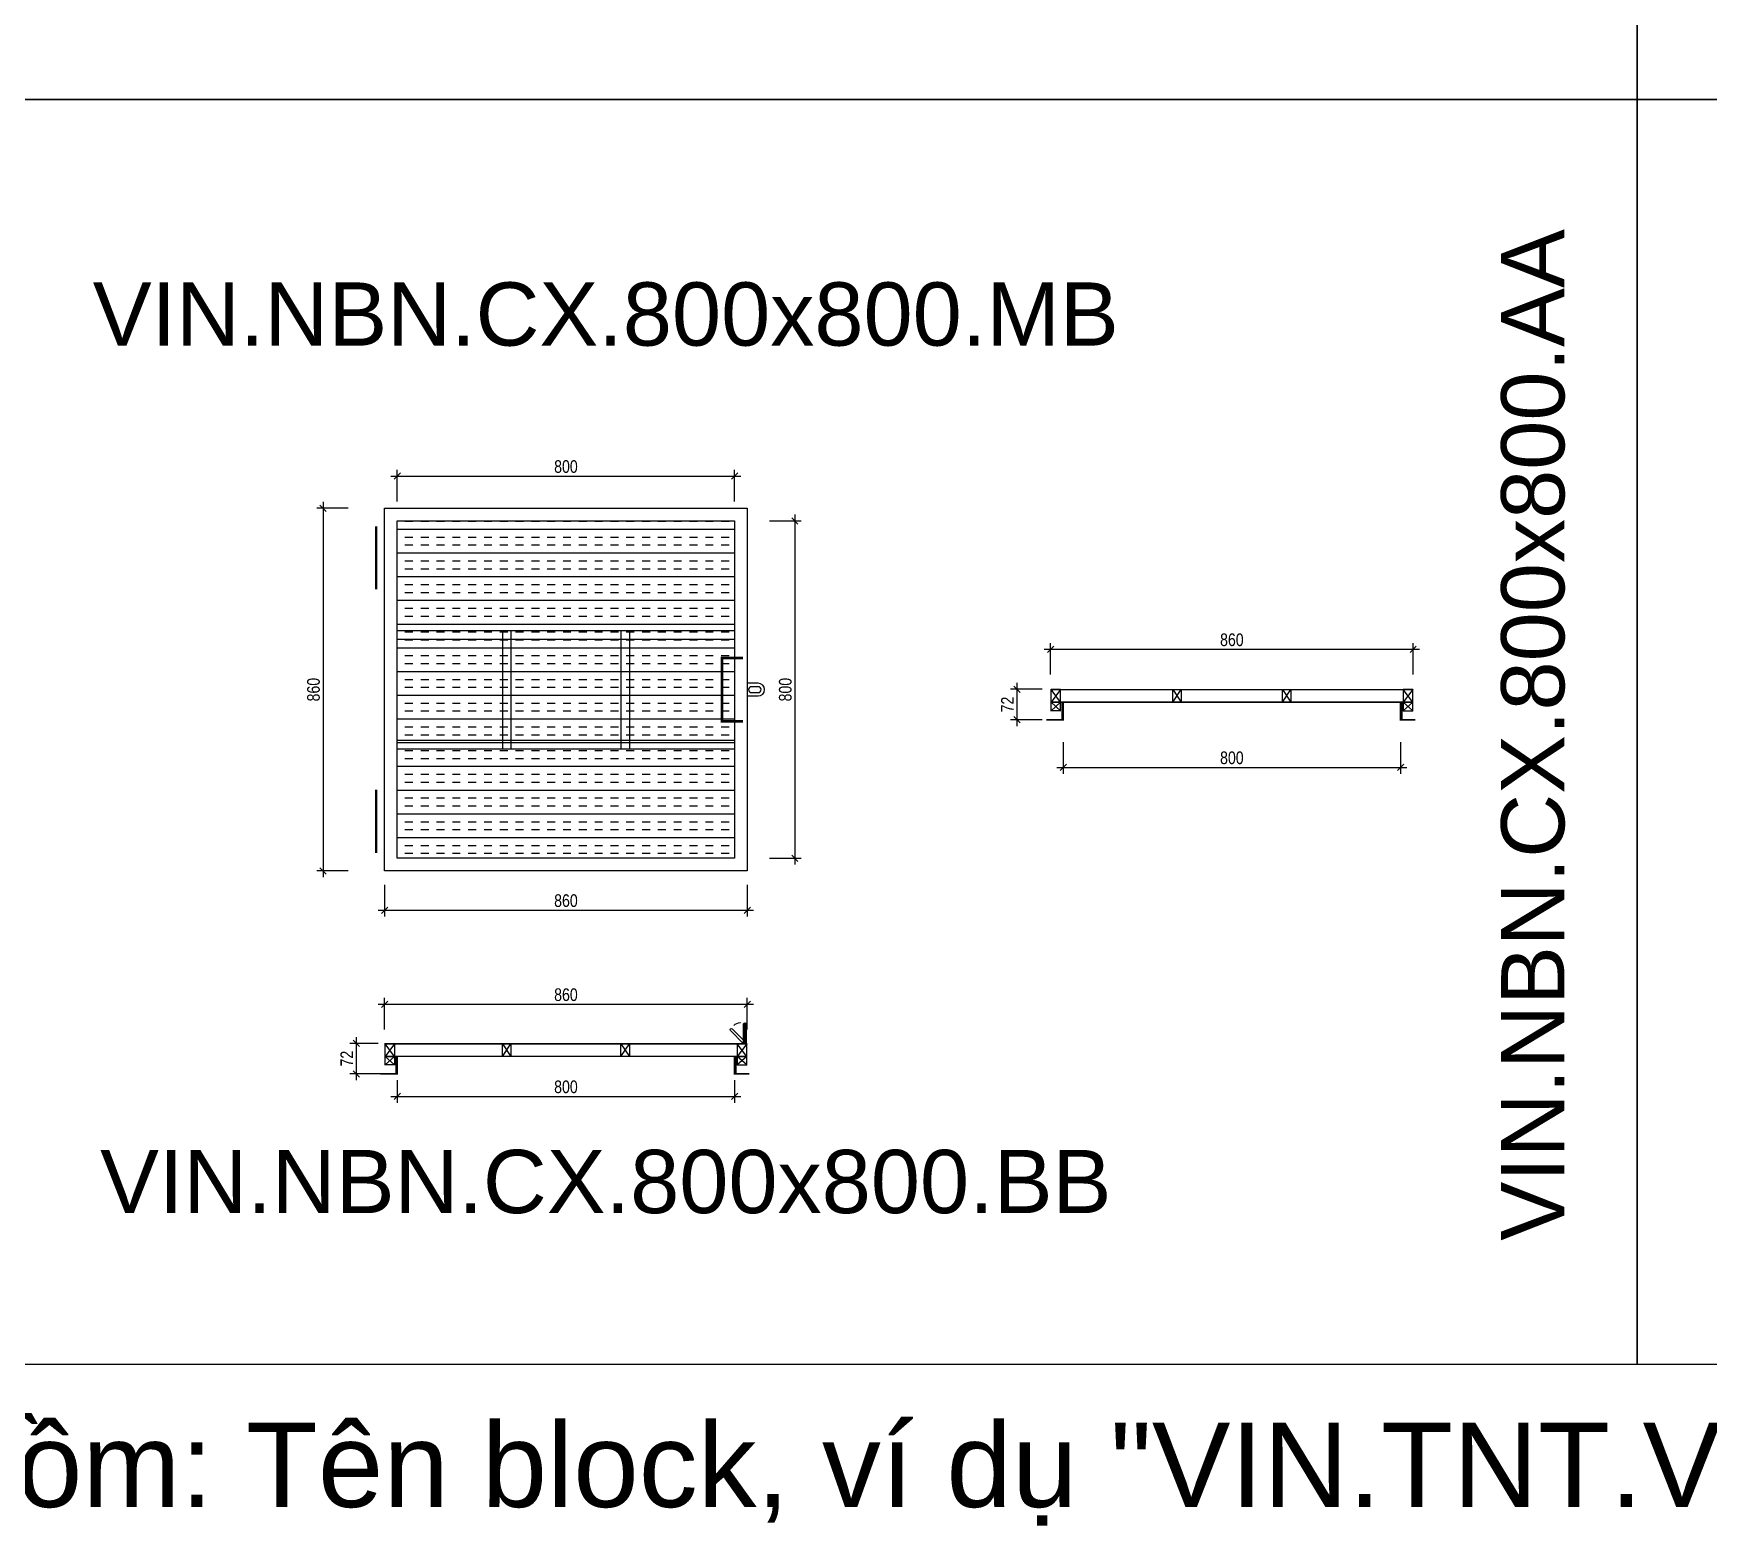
# Model space of a CAD drawing. Header units: feet. Extents: x 0 to 46220, y -100 to 29800.
# Drawn here: x 6196 to 10169, y 17894 to 21449 of the extents above; entities that cross this region are included whole.
import ezdxf
from ezdxf.enums import TextEntityAlignment as Align

# ---------------------------------------------------------------- set-up
doc = ezdxf.new("R2010")
doc.units = ezdxf.units.FT
doc.header["$MEASUREMENT"] = 0
doc.layers.get('Defpoints').update_dxf_attribs({"color": 8})
for name, color, linetype in [('1', 1, 'Continuous'), ('VHG-140', 140, 'Continuous'), ('VHG-150', 150, 'Continuous'), ('VHG-Dim', 140, 'Continuous'), ('VHG-Nap1', 4, 'Continuous'), ('VHG-Nap2', 125, 'Continuous'), ('VHG-Nap3', 251, 'Continuous'), ('VHG-Text', 7, 'Continuous'), ('VHG-Thep', 1, 'Continuous')]:
    doc.layers.add(name, color=color, linetype=linetype)
doc.styles.add('VHG-Unicode.Bold', font='arial.ttf', dxfattribs={"width": 0.8})
doc.styles.add('VHG-Unicode.Regular', font='arial.ttf', dxfattribs={"width": 0.8})
doc.dimstyles.new('VHG1-15', dxfattribs={"dimscale": 150, "dimtxt": 0.2, "dimasz": 0.1, "dimexe": 0.1, "dimexo": 0.1, "dimgap": 0.05, "dimtad": 1, "dimdec": 0, "dimzin": 0, "dimdsep": 46, "dimtxsty": 'VHG-Unicode.Regular', "dimblk": 'OBLIQUE', "dimcen": 0.1, "dimdle": 0.1, "dimclrd": 140, "dimclre": 140, "dimclrt": 7, "dimaunit": 1, "dimadec": 3, "dimazin": 0, "dimtfac": 1, "dimtdec": 0, "dimtix": 1, "dimtofl": 0, "dimtmove": 0, "dimatfit": 3, "dimldrblk": 'DOTSMALL', "dimfxl": 0.4, "dimfxlon": 1, "dimtolj": 1, "dimtzin": 0, "dimarcsym": 0})

# ---------------------------------------------------------------- blocks, each defined once
blk = doc.blocks.new('_Oblique')
at = {"layer": 'VHG-Dim', "linetype": 'ByBlock', "lineweight": -2}
blk.add_line((-0.5, -0.5), (0.5, 0.5), dxfattribs=at)
blk = doc.blocks.new('*D397')
at = {"layer": 'Defpoints', "color": 0, "transparency": 16777216}
for p in [(7859.1, 20399), (7059.1, 20292.6, 0), (7859.1, 20292.6, 0)]:
    blk.add_point(p, dxfattribs=at)
at = {"layer": 'VHG-Dim', "color": 140, "lineweight": -2, "transparency": 16777216}
for p, q in [((7044.1, 20399), (7874.1, 20399)), ((7059.1, 20339), (7059.1, 20414)), ((7859.1, 20339), (7859.1, 20414))]:
    blk.add_line(p, q, dxfattribs=at)
at = {"layer": 'VHG-Dim', "color": 140, "lineweight": -2, "transparency": 16777216, "xscale": 15, "yscale": 15, "zscale": 15, "rotation": 180}
blk.add_blockref('_Oblique', (7059.1, 20399), dxfattribs=at)
at = {"layer": 'VHG-Dim', "color": 140, "lineweight": -2, "transparency": 16777216, "xscale": 15, "yscale": 15, "zscale": 15}
blk.add_blockref('_Oblique', (7859.1, 20399), dxfattribs=at)
at = {"layer": 'VHG-Dim', "color": 7, "transparency": 16777216, "insert": (7459.1, 20421.5), "char_height": 30, "attachment_point": 5, "style": 'VHG-Unicode.Regular'}
blk.add_mtext('\\A1;800', dxfattribs=at)
blk = doc.blocks.new('_DotSmall')
at = {"layer": 'VHG-Thep', "linetype": 'ByBlock', "const_width": 0.5}
blk.add_lwpolyline([(-0.0625, 0, 1), (0.0625, 0, 1)], format="xyb", close=True, dxfattribs=at)
blk = doc.blocks.new('VIN.NBN.CX.800x800.MB')
at = {"layer": 'VHG-Nap2'}
h = blk.add_hatch(dxfattribs=at)
h.set_pattern_fill('INSUL', color=256, scale=150)
h.set_pattern_definition([(0, (16302.25, -4926.8), (0, 56.25), []), (0, (16302.25, -4908.05), (0, 56.25), [18.75, -18.75]), (0, (16302.25, -4889.3), (0, 56.25), [18.75, -18.75])])
h.paths.add_polyline_path([(-400, 400), (400, 400), (400, -400), (-400, -400)])
at = {"layer": 'VHG-Nap1', "elevation": 0}
for points in [[(-430, 430), (430, 430), (430, -430), (-430, -430)], [(-400, 400), (400, 400), (400, -400), (-400, -400)]]:
    blk.add_lwpolyline(points, close=True, dxfattribs=at)
at = {"layer": 'VHG-Nap1', "const_width": 6, "elevation": 0}
for points in [[(-450, 387.5), (-450, 237.5)], [(420, 75), (370, 75), (370, -75), (420, -75)], [(-450, -387.5), (-450, -237.5)]]:
    blk.add_lwpolyline(points, dxfattribs=at)
at = {"layer": 'VHG-Nap1', "elevation": 0}
for points in [[(-400, 140), (400, 140)], [(-400, 120), (400, 120)], [(-150.5, 140), (-150.5, -140)], [(-130.5, 140), (-130.5, -140)], [(130.5, 140), (130.5, -140)], [(150.5, 140), (150.5, -140)], [(-400, -120), (400, -120)], [(-400, -140), (400, -140)]]:
    blk.add_lwpolyline(points, dxfattribs=at)
blk.add_lwpolyline([(430, -15), (456, -15, 1), (456, 15), (430, 15)], format="xyb", dxfattribs=at)
blk.add_lwpolyline([(440, -7), (456, -7, 1), (456, 7), (440, 7, 1)], format="xyb", close=True, dxfattribs=at)
blk = doc.blocks.new('VIN.NBN.CX.800x800.BB')
at = {"layer": 'VHG-Nap1'}
h = blk.add_hatch(color=256, dxfattribs=at)
h.dxf.hatch_style = 1
h.paths.add_polyline_path([(421.5, 1), (427.5, 1), (427.5, 47, 0.414214), (424.5, 50, 0.414214), (421.5, 47)])
for p, q in [((429, -30), (406.5, 0)), ((429, 0), (406.5, -30)), ((-406.5, -30), (-429, 0)), ((-406.5, 0), (-429, -30))]:
    blk.add_line(p, q, dxfattribs=at)
for points, format in [([(416.8, 50.3, 0, 0.8, 0), (414.1, 50.4, 0, 8.84, 0)], "xyseb"), ([(421.5, 47, -1), (427.5, 47), (427.5, 0)], "xyb"), ([(421.5, 0), (421.5, 47, -0.414214)], "xyb"), ([(390.4, 31.1, -1), (394.6, 35.4), (427.5, 2.5)], "xyb"), ([(421.5, 0), (390.4, 31.1, -0.414214)], "xyb")]:
    blk.add_lwpolyline(points, format=format, dxfattribs=at)
at = {"layer": 'VHG-Nap1', "const_width": 1}
blk.add_lwpolyline([(430, 1), (-430, 1), (-430, -51), (-405.5, -51), (-405.5, -31), (405.5, -31), (405.5, -51), (430, -51)], close=True, dxfattribs=at)
at = {"layer": 'VHG-Nap1'}
for points in [[(-429, 0), (429, 0)], [(429, 0), (406.5, 0)], [(406.5, 0), (406.5, -50), (429, -50), (429, 0)], [(-406.5, 0), (-429, 0)], [(-406.5, 0), (-406.5, -50), (-429, -50), (-429, 0)], [(-429, -30), (-406.5, -50)], [(-429, -50), (-406.5, -30)], [(-429, -30), (-406.5, -30)], [(429, -30), (-429, -30)], [(-150.5, 0), (-130.5, -30)], [(-150.5, -30), (-130.5, 0)], [(130.5, 0), (150.5, -30)], [(130.5, -30), (150.5, 0)], [(429, -30), (406.5, -50)], [(429, -50), (406.5, -30)], [(406.5, -30), (429, -30)]]:
    blk.add_lwpolyline(points, dxfattribs=at)
for points, const_width in [([(-400, -31.5), (-400, -71.5), (-440, -71.5)], 4), ([(-402.8, -31), (-402.8, -71)], 3), ([(400, -31.5), (400, -71.5), (435, -71.5)], 4), ([(403.6, -31), (403.6, -71)], 3)]:
    blk.add_lwpolyline(points, dxfattribs=dict(at, const_width=const_width))
for points in [[(-150.5, 0), (-130.5, 0), (-130.5, -30), (-150.5, -30)], [(130.5, 0), (150.5, 0), (150.5, -30), (130.5, -30)]]:
    blk.add_lwpolyline(points, close=True, dxfattribs=at)
at = {"layer": 'VHG-Nap3'}
blk.add_lwpolyline([(398, 43.4, -0.188152), (414.1, 50.4, -3.350776)], format="xyb", dxfattribs=at)
blk = doc.blocks.new('VIN.NBN.CX.800x800.AA')
at = {"layer": 'VHG-Nap1'}
for p, q in [((429, -30), (406.5, 0)), ((429, 0), (406.5, -30)), ((406.5, 0), (406.5, -50)), ((-406.5, -30), (-429, 0)), ((-406.5, 0), (-429, -30))]:
    blk.add_line(p, q, dxfattribs=at)
at = {"layer": 'VHG-Nap1', "const_width": 1}
blk.add_lwpolyline([(430, 1), (-430, 1), (-430, -51), (-405.5, -51), (-405.5, -31), (405.5, -31), (405.5, -51), (430, -51)], close=True, dxfattribs=at)
at = {"layer": 'VHG-Nap1'}
for points in [[(-429, -50), (-429, 0), (429, 0)], [(429, -50), (429, 0), (406.5, 0)], [(-406.5, -50), (-406.5, 0), (-429, 0)], [(-429, -30), (-406.5, -50)], [(-429, -50), (-406.5, -30)], [(-429, -30), (-406.5, -30)], [(429, -30), (-429, -30)], [(-140, 0), (-120, -30)], [(-140, -30), (-120, 0)], [(120, 0), (140, -30)], [(120, -30), (140, 0)], [(429, -30), (406.5, -50)], [(429, -50), (406.5, -30)], [(406.5, -30), (429, -30)], [(-406.5, -50), (-429, -50)], [(406.5, -50), (429, -50)]]:
    blk.add_lwpolyline(points, dxfattribs=at)
for points, const_width in [([(-400, -31.5), (-400, -71.5), (-440, -71.5)], 4), ([(-402.8, -31), (-402.8, -71)], 3), ([(400, -31.5), (400, -71.5), (435, -71.5)], 4), ([(403.6, -31), (403.6, -71)], 3)]:
    blk.add_lwpolyline(points, dxfattribs=dict(at, const_width=const_width))
for points in [[(-140, 0), (-120, 0), (-120, -30), (-140, -30)], [(120, 0), (140, 0), (140, -30), (120, -30)]]:
    blk.add_lwpolyline(points, close=True, dxfattribs=at)
blk = doc.blocks.new('*D399')
at = {"layer": 'Defpoints', "color": 0, "transparency": 16777216}
for p in [(7059.1, 18981.3, 0), (7859.1, 18981.3, 0), (7859.1, 18928)]:
    blk.add_point(p, dxfattribs=at)
at = {"layer": 'VHG-Dim', "color": 140, "lineweight": -2, "transparency": 16777216}
for p, q in [((7059.1, 18966.3), (7059.1, 18913)), ((7859.1, 18966.3), (7859.1, 18913)), ((7044.1, 18928), (7874.1, 18928))]:
    blk.add_line(p, q, dxfattribs=at)
at = {"layer": 'VHG-Dim', "color": 140, "lineweight": -2, "transparency": 16777216, "xscale": 15, "yscale": 15, "zscale": 15, "rotation": 180}
blk.add_blockref('_Oblique', (7059.1, 18928), dxfattribs=at)
at = {"layer": 'VHG-Dim', "color": 140, "lineweight": -2, "transparency": 16777216, "xscale": 15, "yscale": 15, "zscale": 15}
blk.add_blockref('_Oblique', (7859.1, 18928), dxfattribs=at)
at = {"layer": 'VHG-Dim', "color": 7, "transparency": 16777216, "insert": (7459.1, 18950.5), "char_height": 30, "attachment_point": 5, "style": 'VHG-Unicode.Regular'}
blk.add_mtext('\\A1;800', dxfattribs=at)
blk = doc.blocks.new('*D337')
at = {"layer": 'Defpoints', "color": 0, "transparency": 16777216}
for p in [(7859.1, 20292.6, 0), (7859.1, 19492.6, 0), (8002, 19492.6)]:
    blk.add_point(p, dxfattribs=at)
at = {"layer": 'VHG-Dim', "color": 140, "lineweight": -2, "transparency": 16777216}
for p, q in [((8002, 20307.6), (8002, 19477.6)), ((7942, 20292.6), (8017, 20292.6)), ((7942, 19492.6), (8017, 19492.6))]:
    blk.add_line(p, q, dxfattribs=at)
at = {"layer": 'VHG-Dim', "color": 140, "lineweight": -2, "transparency": 16777216, "xscale": 15, "yscale": 15, "zscale": 15}
for p, rotation in [((8002, 20292.6), 90), ((8002, 19492.6), 270)]:
    blk.add_blockref('_Oblique', p, dxfattribs=dict(at, rotation=rotation))
at = {"layer": 'VHG-Dim', "color": 7, "transparency": 16777216, "insert": (7979.5, 19892.6), "char_height": 30, "attachment_point": 5, "rotation": 90, "style": 'VHG-Unicode.Regular'}
blk.add_mtext('\\A1;800', dxfattribs=at)
blk = doc.blocks.new('*D338')
at = {"layer": 'Defpoints', "color": 0, "transparency": 16777216}
for p in [(7029.1, 20322.6, 0), (6882.9, 19462.6), (7029.1, 19462.6, 0)]:
    blk.add_point(p, dxfattribs=at)
at = {"layer": 'VHG-Dim', "color": 140, "lineweight": -2, "transparency": 16777216}
for p, q in [((6942.9, 20322.6), (6867.9, 20322.6)), ((6882.9, 20337.6), (6882.9, 19447.6)), ((6942.9, 19462.6), (6867.9, 19462.6))]:
    blk.add_line(p, q, dxfattribs=at)
at = {"layer": 'VHG-Dim', "color": 140, "lineweight": -2, "transparency": 16777216, "xscale": 15, "yscale": 15, "zscale": 15}
for p, rotation in [((6882.9, 20322.6), 90), ((6882.9, 19462.6), 270)]:
    blk.add_blockref('_Oblique', p, dxfattribs=dict(at, rotation=rotation))
at = {"layer": 'VHG-Dim', "color": 7, "transparency": 16777216, "insert": (6860.4, 19892.6), "char_height": 30, "attachment_point": 5, "rotation": 90, "style": 'VHG-Unicode.Regular'}
blk.add_mtext('\\A1;860', dxfattribs=at)
blk = doc.blocks.new('*D339')
at = {"layer": 'Defpoints', "color": 0, "transparency": 16777216}
for p in [(7029.1, 19462.6, 0), (7889.1, 19462.6, 0), (7889.1, 19369.6)]:
    blk.add_point(p, dxfattribs=at)
at = {"layer": 'VHG-Dim', "color": 140, "lineweight": -2, "transparency": 16777216}
for p, q in [((7029.1, 19429.6), (7029.1, 19354.6)), ((7889.1, 19429.6), (7889.1, 19354.6)), ((7014.1, 19369.6), (7904.1, 19369.6))]:
    blk.add_line(p, q, dxfattribs=at)
at = {"layer": 'VHG-Dim', "color": 140, "lineweight": -2, "transparency": 16777216, "xscale": 15, "yscale": 15, "zscale": 15, "rotation": 180}
blk.add_blockref('_Oblique', (7029.1, 19369.6), dxfattribs=at)
at = {"layer": 'VHG-Dim', "color": 140, "lineweight": -2, "transparency": 16777216, "xscale": 15, "yscale": 15, "zscale": 15}
blk.add_blockref('_Oblique', (7889.1, 19369.6), dxfattribs=at)
at = {"layer": 'VHG-Dim', "color": 7, "transparency": 16777216, "insert": (7459.1, 19392.1), "char_height": 30, "attachment_point": 5, "style": 'VHG-Unicode.Regular'}
blk.add_mtext('\\A1;860', dxfattribs=at)
blk = doc.blocks.new('*D340')
at = {"layer": 'Defpoints', "color": 0, "transparency": 16777216}
for p in [(7889.1, 19146.5), (7029.1, 19053.8, 0), (7889.1, 19053.8, 0)]:
    blk.add_point(p, dxfattribs=at)
at = {"layer": 'VHG-Dim', "color": 140, "lineweight": -2, "transparency": 16777216}
for p, q in [((7029.1, 19086.5), (7029.1, 19161.5)), ((7889.1, 19086.5), (7889.1, 19161.5)), ((7014.1, 19146.5), (7904.1, 19146.5))]:
    blk.add_line(p, q, dxfattribs=at)
at = {"layer": 'VHG-Dim', "color": 140, "lineweight": -2, "transparency": 16777216, "xscale": 15, "yscale": 15, "zscale": 15, "rotation": 180}
blk.add_blockref('_Oblique', (7029.1, 19146.5), dxfattribs=at)
at = {"layer": 'VHG-Dim', "color": 140, "lineweight": -2, "transparency": 16777216, "xscale": 15, "yscale": 15, "zscale": 15}
blk.add_blockref('_Oblique', (7889.1, 19146.5), dxfattribs=at)
at = {"layer": 'VHG-Dim', "color": 7, "transparency": 16777216, "insert": (7459.1, 19169), "char_height": 30, "attachment_point": 5, "style": 'VHG-Unicode.Regular'}
blk.add_mtext('\\A1;860', dxfattribs=at)
blk = doc.blocks.new('*D341')
at = {"layer": 'Defpoints', "color": 0, "transparency": 16777216}
for p in [(7029.1, 19053.8, 0), (6961.8, 18981.3), (7059.1, 18981.3, 0)]:
    blk.add_point(p, dxfattribs=at)
at = {"layer": 'VHG-Dim', "color": 140, "lineweight": -2, "transparency": 16777216}
for p, q in [((7014.1, 19053.8), (6946.8, 19053.8)), ((6961.8, 19068.8), (6961.8, 18966.3)), ((7021.8, 18981.3), (6946.8, 18981.3))]:
    blk.add_line(p, q, dxfattribs=at)
at = {"layer": 'VHG-Dim', "color": 140, "lineweight": -2, "transparency": 16777216, "xscale": 15, "yscale": 15, "zscale": 15}
for p, rotation in [((6961.8, 19053.8), 90), ((6961.8, 18981.3), 270)]:
    blk.add_blockref('_Oblique', p, dxfattribs=dict(at, rotation=rotation))
at = {"layer": 'VHG-Dim', "color": 7, "transparency": 16777216, "insert": (6939.3, 19017.5), "char_height": 30, "attachment_point": 5, "rotation": 90, "style": 'VHG-Unicode.Regular'}
blk.add_mtext('\\A1;72', dxfattribs=at)
blk = doc.blocks.new('*D342')
at = {"layer": 'Defpoints', "color": 0, "transparency": 16777216}
for p in [(9468.6, 19988.2), (8608.6, 19893.6, 0), (9468.6, 19893.6, 0)]:
    blk.add_point(p, dxfattribs=at)
at = {"layer": 'VHG-Dim', "color": 140, "lineweight": -2, "transparency": 16777216}
for p, q in [((8593.6, 19988.2), (9483.6, 19988.2)), ((8608.6, 19928.2), (8608.6, 20003.2)), ((9468.6, 19928.2), (9468.6, 20003.2))]:
    blk.add_line(p, q, dxfattribs=at)
at = {"layer": 'VHG-Dim', "color": 140, "lineweight": -2, "transparency": 16777216, "xscale": 15, "yscale": 15, "zscale": 15, "rotation": 180}
blk.add_blockref('_Oblique', (8608.6, 19988.2), dxfattribs=at)
at = {"layer": 'VHG-Dim', "color": 140, "lineweight": -2, "transparency": 16777216, "xscale": 15, "yscale": 15, "zscale": 15}
blk.add_blockref('_Oblique', (9468.6, 19988.2), dxfattribs=at)
at = {"layer": 'VHG-Dim', "color": 7, "transparency": 16777216, "insert": (9038.6, 20010.7), "char_height": 30, "attachment_point": 5, "style": 'VHG-Unicode.Regular'}
blk.add_mtext('\\A1;860', dxfattribs=at)
blk = doc.blocks.new('*D343')
at = {"layer": 'Defpoints', "color": 0, "transparency": 16777216}
for p in [(8638.6, 19821.1, 0), (9438.6, 19821.1, 0), (9438.6, 19708.3)]:
    blk.add_point(p, dxfattribs=at)
at = {"layer": 'VHG-Dim', "color": 140, "lineweight": -2, "transparency": 16777216}
for p, q in [((8638.6, 19768.3), (8638.6, 19693.3)), ((9438.6, 19768.3), (9438.6, 19693.3)), ((8623.6, 19708.3), (9453.6, 19708.3))]:
    blk.add_line(p, q, dxfattribs=at)
at = {"layer": 'VHG-Dim', "color": 140, "lineweight": -2, "transparency": 16777216, "xscale": 15, "yscale": 15, "zscale": 15, "rotation": 180}
blk.add_blockref('_Oblique', (8638.6, 19708.3), dxfattribs=at)
at = {"layer": 'VHG-Dim', "color": 140, "lineweight": -2, "transparency": 16777216, "xscale": 15, "yscale": 15, "zscale": 15}
blk.add_blockref('_Oblique', (9438.6, 19708.3), dxfattribs=at)
at = {"layer": 'VHG-Dim', "color": 7, "transparency": 16777216, "insert": (9038.6, 19730.8), "char_height": 30, "attachment_point": 5, "style": 'VHG-Unicode.Regular'}
blk.add_mtext('\\A1;800', dxfattribs=at)
blk = doc.blocks.new('*D344')
at = {"layer": 'Defpoints', "color": 0, "transparency": 16777216}
for p in [(8608.6, 19893.6, 0), (8528.7, 19821.1), (8638.6, 19821.1, 0)]:
    blk.add_point(p, dxfattribs=at)
at = {"layer": 'VHG-Dim', "color": 140, "lineweight": -2, "transparency": 16777216}
for p, q in [((8528.7, 19908.6), (8528.7, 19806.1)), ((8588.7, 19893.6), (8513.7, 19893.6)), ((8588.7, 19821.1), (8513.7, 19821.1))]:
    blk.add_line(p, q, dxfattribs=at)
at = {"layer": 'VHG-Dim', "color": 140, "lineweight": -2, "transparency": 16777216, "xscale": 15, "yscale": 15, "zscale": 15}
for p, rotation in [((8528.7, 19893.6), 90), ((8528.7, 19821.1), 270)]:
    blk.add_blockref('_Oblique', p, dxfattribs=dict(at, rotation=rotation))
at = {"layer": 'VHG-Dim', "color": 7, "transparency": 16777216, "insert": (8506.2, 19857.3), "char_height": 30, "attachment_point": 5, "rotation": 90, "style": 'VHG-Unicode.Regular'}
blk.add_mtext('\\A1;72', dxfattribs=at)

msp = doc.modelspace()

# ---------------------------------------------------------------- linework, layer by layer
at = {"layer": 'VHG-140'}
for points in [[(6000, 24292.5), (10000, 24292.5), (10000, 21292.5), (6000, 21292.5)], [(10000, 24292.5), (14000, 24292.5), (14000, 21292.5), (10000, 21292.5)], [(6000, 21292.5), (10000, 21292.5), (10000, 18292.5), (6000, 18292.5)]]:
    msp.add_lwpolyline(points, close=True, dxfattribs=at)
at = {"layer": 'VHG-150'}
msp.add_lwpolyline([(10000, 21292.5), (14000, 21292.5), (14000, 18292.5), (10000, 18292.5)], close=True, dxfattribs=at)

# ---------------------------------------------------------------- block references
at = {"layer": '1'}
for name, p in [('VIN.NBN.CX.800x800.MB', (7459.1, 19892.6)), ('VIN.NBN.CX.800x800.AA', (9038.6, 19892.6, 0)), ('VIN.NBN.CX.800x800.BB', (7459.1, 19052.8, 0))]:
    msp.add_blockref(name, p, dxfattribs=at)

# ---------------------------------------------------------------- texts
at = {"layer": 'VHG-Nap3', "ltscale": 1000, "style": 'VHG-Unicode.Bold'}
msp.add_text('Lưu ý: Mỗi block nắp ga có tên gồm: Tên block, ví dụ "VIN.TNT.VH.800x800" (là tên trong file excel) kèm thêm hậu tố ".MB" cho block mặt bằng, ".AA" và ".BB" cho các mặt cắt AA và BB.', height=200, dxfattribs=at).set_placement((2102.8, 18054.1), align=Align.MIDDLE_LEFT)
at = {"layer": 'VHG-Text', "style": 'VHG-Unicode.Bold'}
msp.add_text('VIN.NBN.CX.800x800.AA', height=150, rotation=90, dxfattribs=at).set_placement((9827.3, 19785.3), align=Align.CENTER)
for s, p in [('VIN.NBN.CX.800x800.MB', (7553.6, 20708.4)), ('VIN.NBN.CX.800x800.BB', (7553.6, 18651.1))]:
    msp.add_text(s, height=150, dxfattribs=at).set_placement(p, align=Align.CENTER)

# ---------------------------------------------------------------- dimensions: what is measured, and where the dimension line sits
at = {"layer": 'VHG-Dim'}
for base, p1, p2, picture, middle in [((7859.1, 20399), (7059.1, 20292.6, 0), (7859.1, 20292.6, 0), '*D397', (7459.1, 20421.5)), ((9468.6, 19988.2), (8608.6, 19893.6, 0), (9468.6, 19893.6, 0), '*D342', (9038.6, 20010.7)), ((9438.6, 19708.3), (8638.6, 19821.1, 0), (9438.6, 19821.1, 0), '*D343', (9038.6, 19730.8)), ((7889.1, 19369.6), (7029.1, 19462.6, 0), (7889.1, 19462.6, 0), '*D339', (7459.1, 19392.1)), ((7889.1, 19146.5), (7029.1, 19053.8, 0), (7889.1, 19053.8, 0), '*D340', (7459.1, 19169))]:
    dim = msp.add_linear_dim(base=base, p1=p1, p2=p2, dimstyle='VHG1-15', dxfattribs=at)
    dim.commit()
    dim.dimension.update_dxf_attribs({"geometry": picture, "text_midpoint": middle})
for base, p1, p2, picture, middle in [((6882.9, 19462.6), (7029.1, 20322.6, 0), (7029.1, 19462.6, 0), '*D338', (6860.4, 19892.6)), ((8002, 19492.6), (7859.1, 20292.6, 0), (7859.1, 19492.6, 0), '*D337', (7979.5, 19892.6)), ((8528.7406846, 19821.0633074), (8608.6166074, 19893.5633074, 0), (8638.6166074, 19821.0633074, 0), '*D344', (8506.2406846, 19857.3133074)), ((6961.8323526, 18981.2892639), (7029.149934, 19053.7892639, 0), (7059.149934, 18981.2892639, 0), '*D341', (6939.3323526, 19017.5392639))]:
    dim = msp.add_linear_dim(base=base, p1=p1, p2=p2, angle=90, dimstyle='VHG1-15', dxfattribs=at)
    dim.commit()
    dim.dimension.update_dxf_attribs({"geometry": picture, "text_midpoint": middle})
dim = msp.add_linear_dim(base=(7859.1, 18928), p1=(7059.1, 18981.3, 0), p2=(7859.1, 18981.3, 0), dimstyle='VHG1-15', override={"dimtxsty": 'VHG-Unicode.Regular'}, dxfattribs=at)
dim.commit()
dim.dimension.update_dxf_attribs({"geometry": '*D399', "text_midpoint": (7459.1, 18950.5)})

doc.saveas('drawing.dxf')
